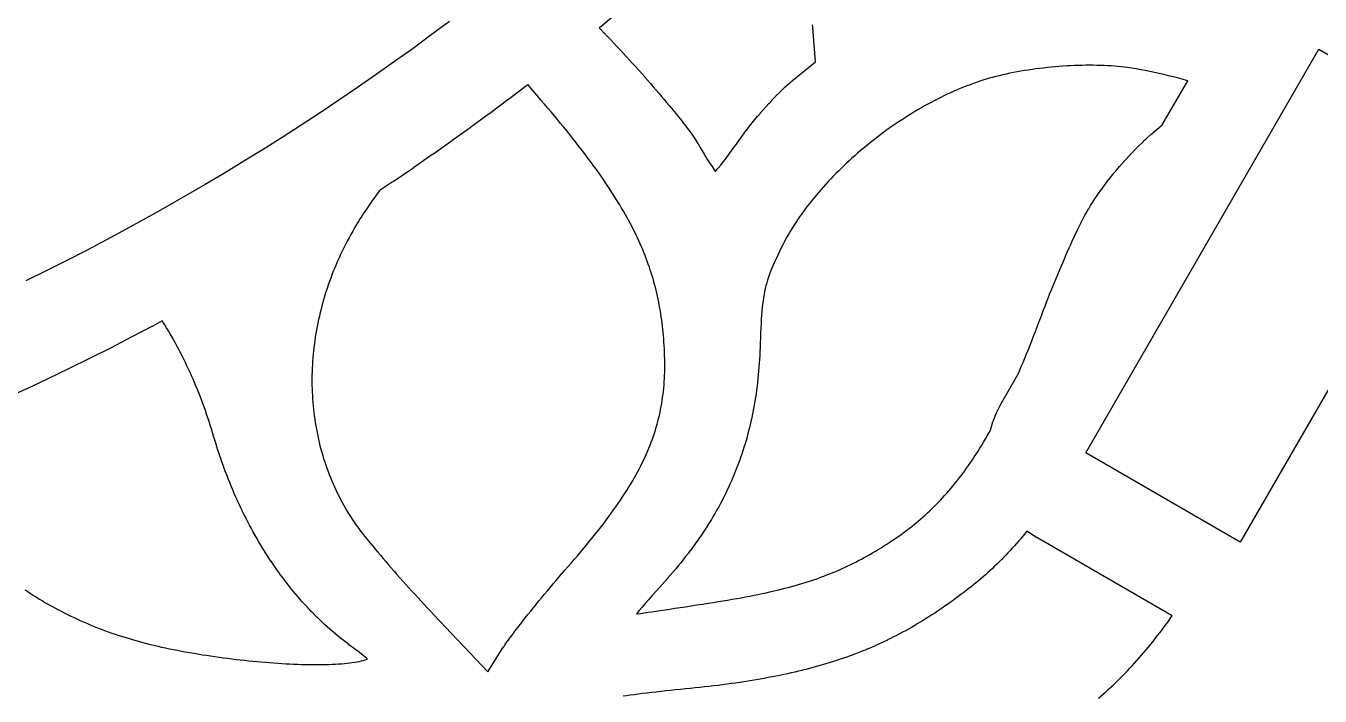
# Model space of a CAD drawing. Header units: millimetres. Extents: x 10 to 410, y 18 to 283.
# Drawn here: x 321.73 to 344.2, y 173.34 to 184.99 of the extents above; entities that cross this region are included whole.
import ezdxf

# ---------------------------------------------------------------- set-up
doc = ezdxf.new("R2010")
doc.units = ezdxf.units.MM
doc.layers.add('CUT', color=1, linetype='Continuous')

msp = doc.modelspace()

# ---------------------------------------------------------------- linework, layer by layer
at = {"layer": 'CUT'}
for points in [[(332.0125, 185.221), (331.7106, 184.9698), (331.7098, 184.9692), (331.699, 184.9604), (331.6857, 184.9495), (331.7111, 184.9231), (331.7112, 184.923), (331.767, 184.8648), (331.7672, 184.8646), (331.823, 184.8061), (331.8232, 184.8059), (331.8789, 184.7471), (331.8791, 184.7469), (331.9347, 184.6879), (331.9349, 184.6876), (331.9903, 184.6284), (331.9906, 184.6282), (332.0457, 184.5689), (332.0458, 184.5687), (332.1007, 184.5093), (332.1009, 184.5091), (332.1554, 184.4498), (332.1557, 184.4495), (332.2098, 184.3902), (332.2099, 184.39), (332.2636, 184.3309), (332.2638, 184.3308), (332.317, 184.272), (332.3172, 184.2717), (332.3698, 184.2131), (332.37, 184.2129), (332.4219, 184.1547), (332.4221, 184.1545), (332.4734, 184.0967), (332.4736, 184.0964), (332.5242, 184.039), (332.5245, 184.0388), (332.5742, 183.982), (332.5743, 183.9818), (332.6233, 183.9256), (332.6235, 183.9253), (332.6715, 183.8698), (332.6717, 183.8696), (332.7188, 183.8148), (332.7191, 183.8145), (332.7652, 183.7605), (332.7654, 183.7603), (332.8104, 183.7072), (332.8106, 183.7069), (332.8545, 183.6548), (332.8548, 183.6544), (332.8975, 183.6032), (332.8978, 183.6029), (332.9393, 183.5527), (332.9395, 183.5524), (332.9797, 183.5034), (332.98, 183.5031), (333.0189, 183.4553), (333.0192, 183.4549), (333.0566, 183.4084), (333.0569, 183.408), (333.093, 183.3627), (333.0934, 183.3622), (333.1279, 183.3183), (333.1282, 183.3179), (333.1612, 183.2755), (333.1616, 183.275), (333.193, 183.2341), (333.1935, 183.2335), (333.2232, 183.1942), (333.2238, 183.1934), (333.2517, 183.1557), (333.2521, 183.1552), (333.2783, 183.1193), (333.279, 183.1183), (333.3034, 183.084), (333.304, 183.0832), (333.3265, 183.0509), (333.3274, 183.0495), (333.3479, 183.019), (333.3486, 183.0179), (333.3672, 182.9894), (333.3684, 182.9876), (333.3849, 182.9611), (333.3861, 182.959), (333.4005, 182.9346), (333.4009, 182.9339), (333.4535, 182.8432), (333.5047, 182.7574), (333.5539, 182.6774), (333.6001, 182.6046), (333.6428, 182.54), (333.6805, 182.4852), (333.7018, 182.4565), (333.713, 182.4691), (333.7504, 182.5135), (333.7934, 182.5664), (333.841, 182.627), (333.8927, 182.6945), (333.9477, 182.7679), (334.0055, 182.8463), (334.0652, 182.9291), (334.1266, 183.0157), (334.1268, 183.016), (334.1652, 183.0698), (334.1661, 183.071), (334.2065, 183.1259), (334.2073, 183.127), (334.2497, 183.1829), (334.2504, 183.1839), (334.2943, 183.2404), (334.295, 183.2412), (334.3402, 183.2981), (334.341, 183.2991), (334.3875, 183.3561), (334.3881, 183.3568), (334.4354, 183.4137), (334.4361, 183.4146), (334.4841, 183.471), (334.4847, 183.4717), (334.5331, 183.5276), (334.5338, 183.5284), (334.5824, 183.5833), (334.5831, 183.584), (334.6316, 183.6377), (334.6324, 183.6386), (334.6807, 183.6908), (334.6814, 183.6916), (334.7292, 183.7422), (334.73, 183.743), (334.777, 183.7916), (334.778, 183.7927), (334.8241, 183.839), (334.825, 183.8398), (334.8698, 183.8837), (334.871, 183.8849), (334.9144, 183.926), (334.9158, 183.9273), (334.9575, 183.9653), (334.9591, 183.9667), (334.9989, 184.0015), (335.0008, 184.0031), (335.0385, 184.0344), (335.0397, 184.0354), (335.4408, 184.3583), (335.3935, 184.9549), (335.3891, 185.0052)], [(329.0817, 185.0614), (328.767, 184.8264), (328.4503, 184.5942), (328.1316, 184.3648), (327.8109, 184.1382), (327.4883, 183.9143), (327.1637, 183.6933), (326.8372, 183.4751), (326.5088, 183.2598), (326.1785, 183.0474), (325.8464, 182.8378), (325.5124, 182.6312), (325.1767, 182.4275), (324.8392, 182.2267), (324.5, 182.0289), (324.1591, 181.834), (323.8164, 181.6421), (323.4721, 181.4532), (323.1262, 181.2674), (322.7787, 181.0845), (322.4296, 180.9047), (322.0789, 180.728), (321.7267, 180.5543)], [(321.7087, 175.1881), (321.759, 175.1543), (321.8096, 175.1209), (321.8606, 175.0881), (321.9122, 175.0556), (321.9641, 175.0235), (322.0165, 174.992), (322.0693, 174.9609), (322.1225, 174.9304), (322.1762, 174.9002), (322.2304, 174.8705), (322.2849, 174.8413), (322.3398, 174.8125), (322.3952, 174.7843), (322.4512, 174.7564), (322.5075, 174.729), (322.5643, 174.702), (322.6215, 174.6755), (322.6791, 174.6495), (322.7373, 174.6239), (322.7958, 174.5988), (322.8548, 174.5742), (322.9144, 174.5499), (322.9743, 174.5261), (323.0347, 174.5027), (323.0956, 174.4799), (323.1568, 174.4575), (323.2187, 174.4354), (323.281, 174.4138), (323.3436, 174.3927), (323.4068, 174.3721), (323.4625, 174.3544), (323.5194, 174.337), (323.5776, 174.3199), (323.6371, 174.303), (323.6979, 174.2864), (323.7598, 174.27), (323.8229, 174.2538), (323.8868, 174.238), (323.9518, 174.2223), (324.0176, 174.2071), (324.0845, 174.192), (324.1521, 174.1773), (324.2205, 174.1629), (324.2896, 174.1487), (324.3594, 174.135), (324.4299, 174.1215), (324.5008, 174.1083), (324.5723, 174.0955), (324.6442, 174.083), (324.7165, 174.0708), (324.7893, 174.0589), (324.8623, 174.0474), (324.9355, 174.0363), (325.009, 174.0256), (325.0827, 174.0151), (325.1564, 174.0051), (325.2301, 173.9954), (325.3039, 173.9861), (325.3777, 173.9772), (325.4512, 173.9687), (325.5247, 173.9606), (325.598, 173.9529), (325.671, 173.9455), (325.7436, 173.9386), (325.8159, 173.9321), (325.8878, 173.926), (325.9592, 173.9203), (326.0302, 173.915), (326.1005, 173.9103), (326.1702, 173.9058), (326.2392, 173.902), (326.3076, 173.8984), (326.3751, 173.8954), (326.4418, 173.8927), (326.5076, 173.8907), (326.5725, 173.889), (326.6364, 173.8878), (326.6992, 173.8871), (326.7611, 173.8868), (326.8217, 173.887), (326.8809, 173.8877), (326.939, 173.889), (326.996, 173.8906), (327.0514, 173.8928), (327.1054, 173.8954), (327.1578, 173.8987), (327.2089, 173.9024), (327.2582, 173.9065), (327.3059, 173.9112), (327.352, 173.9164), (327.396, 173.9221), (327.4383, 173.9283), (327.4787, 173.9349), (327.517, 173.9421), (327.5533, 173.9497), (327.5874, 173.9578), (327.6195, 173.9663), (327.6609, 173.9785), (327.6405, 173.9976), (327.5875, 174.0422), (327.5183, 174.0969), (327.4329, 174.162), (327.3309, 174.2385), (327.3307, 174.2387), (327.2842, 174.2738), (327.2832, 174.2745), (327.2369, 174.3103), (327.2359, 174.3111), (327.19, 174.3476), (327.1892, 174.3482), (327.1436, 174.3852), (327.1426, 174.386), (327.0973, 174.4237), (327.0965, 174.4244), (327.0515, 174.4627), (327.0505, 174.4636), (327.0059, 174.5026), (327.0052, 174.5032), (326.9608, 174.5427), (326.9598, 174.5436), (326.9158, 174.5838), (326.9151, 174.5845), (326.8715, 174.6252), (326.8707, 174.6259), (326.8273, 174.6673), (326.8265, 174.6681), (326.7835, 174.71), (326.7827, 174.7108), (326.74, 174.7534), (326.7392, 174.7542), (326.6969, 174.7973), (326.6961, 174.7981), (326.6541, 174.8419), (326.6534, 174.8426), (326.6118, 174.8869), (326.6111, 174.8877), (326.5698, 174.9326), (326.5692, 174.9333), (326.5282, 174.9787), (326.5274, 174.9795), (326.4868, 175.0255), (326.4861, 175.0264), (326.4459, 175.073), (326.4453, 175.0737), (326.4054, 175.1208), (326.4047, 175.1216), (326.3652, 175.1693), (326.3645, 175.1702), (326.3254, 175.2185), (326.3248, 175.2192), (326.286, 175.268), (326.2854, 175.2688), (326.247, 175.3181), (326.2464, 175.3188), (326.2083, 175.3687), (326.2076, 175.3696), (326.17, 175.42), (326.1695, 175.4207), (326.1322, 175.4716), (326.1316, 175.4725), (326.0947, 175.524), (326.0942, 175.5247), (326.0577, 175.5767), (326.0572, 175.5774), (326.021, 175.6298), (326.0204, 175.6307), (325.9847, 175.6837), (325.9841, 175.6846), (325.9488, 175.7382), (325.9484, 175.7388), (325.9134, 175.7928), (325.9128, 175.7937), (325.8783, 175.8482), (325.8779, 175.8489), (325.8437, 175.9039), (325.8431, 175.9048), (325.8094, 175.9603), (325.809, 175.961), (325.7756, 176.017), (325.7751, 176.0178), (325.7422, 176.0742), (325.7417, 176.0751), (325.7092, 176.1321), (325.7088, 176.1328), (325.6767, 176.1902), (325.6763, 176.191), (325.6446, 176.2489), (325.6442, 176.2496), (325.6129, 176.3079), (325.6124, 176.3088), (325.5816, 176.3676), (325.5813, 176.3683), (325.5508, 176.4276), (325.5503, 176.4285), (325.5204, 176.4882), (325.5201, 176.4889), (325.4905, 176.5491), (325.4901, 176.5499), (325.461, 176.6105), (325.4606, 176.6113), (325.4319, 176.6724), (325.4316, 176.673), (325.4033, 176.7344), (325.4029, 176.7354), (325.3751, 176.7974), (325.3747, 176.7982), (325.3474, 176.8605), (325.3471, 176.8612), (325.3202, 176.924), (325.3199, 176.9247), (325.2934, 176.9878), (325.293, 176.9887), (325.267, 177.0523), (325.2668, 177.053), (325.2412, 177.117), (325.2408, 177.1178), (325.2157, 177.1822), (325.2154, 177.183), (325.1908, 177.2478), (325.1905, 177.2485), (325.1663, 177.3137), (325.166, 177.3145), (325.1423, 177.3801), (325.1421, 177.3809), (325.1189, 177.4469), (325.1186, 177.4476), (325.0958, 177.514), (325.0955, 177.5149), (325.0733, 177.5816), (325.0731, 177.5823), (325.0513, 177.6495), (325.0511, 177.6501), (325.0297, 177.7175), (325.0294, 177.7185), (325.0086, 177.7864), (325.0084, 177.787), (324.988, 177.8552), (324.9879, 177.8554), (324.9686, 177.9206), (324.9488, 177.9851), (324.9287, 178.0493), (324.9081, 178.1129), (324.8872, 178.1763), (324.8658, 178.2393), (324.8441, 178.3018), (324.8218, 178.364), (324.7993, 178.4259), (324.7764, 178.4872), (324.753, 178.5483), (324.7292, 178.6089), (324.7051, 178.6691), (324.6805, 178.729), (324.6557, 178.7883), (324.6303, 178.8474), (324.6046, 178.9061), (324.5784, 178.9643), (324.552, 179.0222), (324.525, 179.0796), (324.4978, 179.1367), (324.47, 179.1933), (324.442, 179.2496), (324.4136, 179.3055), (324.3848, 179.3609), (324.3556, 179.416), (324.326, 179.4706), (324.296, 179.5248), (324.2656, 179.5786), (324.2349, 179.6321), (324.2038, 179.6851), (324.1723, 179.7377), (324.1405, 179.7899), (324.1082, 179.8417), (324.0971, 179.8592), (323.9308, 179.7698), (323.9302, 179.7695), (323.9179, 179.763), (323.9178, 179.7629), (323.5703, 179.58), (323.5696, 179.5796), (323.5571, 179.5732), (323.208, 179.3934), (323.2078, 179.3933), (323.1953, 179.3869), (323.1947, 179.3866), (322.8441, 179.2099), (322.8435, 179.2096), (322.831, 179.2034), (322.8308, 179.2033), (322.4786, 179.0296), (322.478, 179.0293), (322.4654, 179.0232), (322.4653, 179.0231), (322.1116, 178.8524), (322.1111, 178.8522), (322.0985, 178.8462), (322.0982, 178.8461), (321.743, 178.6786), (321.7427, 178.6784), (321.7301, 178.6725), (321.7296, 178.6723), (321.373, 178.5079)], [(340.353, 173.3025), (340.396, 173.3393), (340.4388, 173.3768), (340.4816, 173.4147), (340.5241, 173.4531), (340.5664, 173.492), (340.6086, 173.5316), (340.6507, 173.5718), (340.6925, 173.6123), (340.7341, 173.6536), (340.7757, 173.6954), (340.817, 173.7376), (340.8582, 173.7805), (340.8992, 173.8239), (340.94, 173.8678), (340.9808, 173.9125), (341.0213, 173.9575), (341.0617, 174.0032), (341.102, 174.0495), (341.1421, 174.0964), (341.1821, 174.1438), (341.2219, 174.1918), (341.2617, 174.2403), (341.3011, 174.2894), (341.3405, 174.3391), (341.3797, 174.3894), (341.4189, 174.4404), (341.4579, 174.4918), (341.4968, 174.5438), (341.5354, 174.5965), (341.574, 174.6497), (341.6124, 174.7035), (341.6342, 174.7345), (339.2827, 176.0922), (339.2786, 176.0947), (339.1466, 176.1797), (339.1385, 176.1855), (339.1123, 176.2063), (339.1121, 176.206), (339.1115, 176.2054), (339.0761, 176.1618), (339.0756, 176.1611), (339.04, 176.118), (339.0395, 176.1174), (339.0038, 176.0749), (339.0031, 176.0741), (338.9671, 176.0321), (338.9666, 176.0315), (338.9305, 175.9901), (338.93, 175.9895), (338.8937, 175.9485), (338.893, 175.9478), (338.8565, 175.9074), (338.8559, 175.9067), (338.8191, 175.8667), (338.8186, 175.8661), (338.7817, 175.8266), (338.781, 175.8259), (338.7438, 175.7869), (338.7432, 175.7863), (338.7058, 175.7477), (338.7051, 175.747), (338.6674, 175.7089), (338.6668, 175.7083), (338.6289, 175.6706), (338.6283, 175.67), (338.5901, 175.6327), (338.5894, 175.632), (338.5509, 175.5951), (338.5503, 175.5946), (338.5116, 175.5581), (338.5109, 175.5574), (338.4719, 175.5213), (338.4712, 175.5207), (338.4319, 175.485), (338.4313, 175.4844), (338.3917, 175.449), (338.391, 175.4484), (338.3511, 175.4134), (338.3505, 175.4129), (338.3103, 175.3782), (338.3096, 175.3776), (338.2691, 175.3433), (338.2684, 175.3427), (338.2275, 175.3087), (338.227, 175.3083), (338.1858, 175.2745), (338.1851, 175.2739), (338.1436, 175.2405), (338.143, 175.24), (338.1011, 175.2068), (338.1003, 175.2062), (338.058, 175.1734), (338.0576, 175.1731), (338.015, 175.1404), (338.0143, 175.1399), (337.9642, 175.1021), (337.9637, 175.1017), (337.9137, 175.0645), (337.9132, 175.0641), (337.8632, 175.0274), (337.8628, 175.0271), (337.813, 174.9909), (337.8124, 174.9904), (337.7626, 174.9548), (337.762, 174.9545), (337.7122, 174.9194), (337.7116, 174.919), (337.6619, 174.8845), (337.6614, 174.8841), (337.6116, 174.85), (337.611, 174.8496), (337.5613, 174.8161), (337.5607, 174.8157), (337.511, 174.7827), (337.5104, 174.7823), (337.4606, 174.7498), (337.46, 174.7494), (337.4102, 174.7174), (337.4096, 174.717), (337.3598, 174.6855), (337.3591, 174.6851), (337.3092, 174.6541), (337.3085, 174.6536), (337.2585, 174.6231), (337.2578, 174.6228), (337.2078, 174.5928), (337.2072, 174.5924), (337.157, 174.5628), (337.1561, 174.5623), (337.1058, 174.5333), (337.1053, 174.5329), (337.0549, 174.5043), (337.0541, 174.5039), (337.0036, 174.4758), (337.0029, 174.4754), (336.9522, 174.4477), (336.9514, 174.4473), (336.9005, 174.4201), (336.8997, 174.4197), (336.8486, 174.393), (336.848, 174.3926), (336.7968, 174.3663), (336.7961, 174.366), (336.7447, 174.3401), (336.7438, 174.3396), (336.6921, 174.3142), (336.6913, 174.3138), (336.6394, 174.2889), (336.6388, 174.2887), (336.5867, 174.2641), (336.5858, 174.2636), (336.5334, 174.2395), (336.5326, 174.2392), (336.4799, 174.2155), (336.479, 174.2151), (336.426, 174.1919), (336.4254, 174.1916), (336.3722, 174.1687), (336.3713, 174.1683), (336.3177, 174.1459), (336.3169, 174.1456), (336.2631, 174.1236), (336.2625, 174.1234), (336.2083, 174.1017), (336.2073, 174.1013), (336.1527, 174.0801), (336.1519, 174.0798), (336.097, 174.059), (336.0964, 174.0587), (336.0411, 174.0382), (336.0402, 174.0379), (335.9845, 174.0178), (335.9837, 174.0175), (335.9276, 173.9978), (335.9268, 173.9976), (335.8703, 173.9783), (335.8695, 173.978), (335.8126, 173.9591), (335.8119, 173.9589), (335.7545, 173.9403), (335.7539, 173.9401), (335.6961, 173.9218), (335.6951, 173.9215), (335.6368, 173.9037), (335.6362, 173.9035), (335.5775, 173.886), (335.5768, 173.8858), (335.5175, 173.8686), (335.5167, 173.8683), (335.457, 173.8515), (335.4563, 173.8513), (335.396, 173.8348), (335.3953, 173.8347), (335.3345, 173.8185), (335.3338, 173.8183), (335.2725, 173.8025), (335.2718, 173.8023), (335.2099, 173.7868), (335.2092, 173.7866), (335.1467, 173.7714), (335.1461, 173.7713), (335.0831, 173.7564), (335.0823, 173.7562), (335.0186, 173.7417), (335.0181, 173.7416), (334.9539, 173.7273), (334.9531, 173.7271), (334.8882, 173.7132), (334.8878, 173.7131), (334.8223, 173.6994), (334.8215, 173.6993), (334.7553, 173.686), (334.7548, 173.6859), (334.688, 173.6728), (334.6874, 173.6727), (334.6199, 173.6599), (334.6194, 173.6597), (334.5513, 173.6472), (334.5506, 173.6471), (334.4817, 173.6349), (334.4813, 173.6349), (334.4117, 173.6229), (334.4111, 173.6228), (334.3408, 173.6111), (334.3402, 173.611), (334.2691, 173.5996), (334.2687, 173.5995), (334.1969, 173.5883), (334.1964, 173.5882), (334.1239, 173.5773), (334.1234, 173.5772), (334.05, 173.5665), (334.0495, 173.5665), (333.9754, 173.5561), (333.975, 173.556), (333.9001, 173.5458), (333.8997, 173.5458), (333.8239, 173.5358), (333.8234, 173.5357), (333.7469, 173.526), (333.7465, 173.5259), (333.669, 173.5164), (333.6686, 173.5164), (333.5904, 173.5071), (333.5899, 173.507), (333.5107, 173.498), (333.5105, 173.498), (333.4305, 173.4891), (333.43, 173.4891), (333.3491, 173.4805), (333.3488, 173.4804), (333.267, 173.4719), (333.2666, 173.4719), (333.1838, 173.4637), (333.0968, 173.455), (333.0102, 173.4462), (332.9241, 173.4372), (332.8387, 173.428), (332.7546, 173.4187), (332.6719, 173.4094), (332.591, 173.4001), (332.5122, 173.3908), (332.4358, 173.3815), (332.3621, 173.3724), (332.2914, 173.3634), (332.2241, 173.3546), (332.1605, 173.346), (332.1009, 173.3377)]]:
    msp.add_lwpolyline(points, dxfattribs=at)
for points in [[(342.8173, 176.0144), (340.1327, 177.5644), (344.1827, 184.5792), (346.8673, 183.0292)], [(332.3326, 174.7673), (332.3467, 174.7692), (332.4012, 174.7769), (332.461, 174.7854), (332.5255, 174.7947), (332.5946, 174.8047), (332.6683, 174.8155), (332.7458, 174.8269), (332.827, 174.839), (332.9118, 174.8517), (332.9997, 174.8649), (333.0905, 174.8786), (333.184, 174.8928), (333.2796, 174.9074), (333.3773, 174.9223), (333.4769, 174.9376), (333.5776, 174.9532), (333.6645, 174.9669), (333.7495, 174.9804), (333.8327, 174.9941), (333.9145, 175.0078), (333.9945, 175.0215), (334.0729, 175.0353), (334.1499, 175.0493), (334.2252, 175.0633), (334.2992, 175.0775), (334.3718, 175.0917), (334.443, 175.1061), (334.5128, 175.1206), (334.5813, 175.1353), (334.6485, 175.1503), (334.7147, 175.1653), (334.7795, 175.1806), (334.8433, 175.1961), (334.9059, 175.2118), (334.9674, 175.2278), (335.028, 175.2441), (335.0876, 175.2606), (335.1463, 175.2773), (335.204, 175.2944), (335.2609, 175.3118), (335.3171, 175.3295), (335.3724, 175.3475), (335.427, 175.3659), (335.4808, 175.3847), (335.5341, 175.4038), (335.5868, 175.4234), (335.6389, 175.4433), (335.6906, 175.4637), (335.7416, 175.4843), (335.7922, 175.5056), (335.8427, 175.5274), (335.8926, 175.5494), (335.9422, 175.5721), (335.9916, 175.5952), (336.0407, 175.6189), (336.0897, 175.6431), (336.1386, 175.6679), (336.1874, 175.6932), (336.2362, 175.7191), (336.2848, 175.7455), (336.3335, 175.7726), (336.3823, 175.8004), (336.4313, 175.8288), (336.4804, 175.8578), (336.5297, 175.8875), (336.5792, 175.9178), (336.629, 175.9489), (336.679, 175.9807), (336.7294, 176.0131), (336.7735, 176.0421), (336.817, 176.0712), (336.86, 176.1007), (336.9026, 176.1307), (336.945, 176.1611), (336.9869, 176.1917), (337.0283, 176.2228), (337.0695, 176.2544), (337.1104, 176.2865), (337.1508, 176.3189), (337.1909, 176.3518), (337.2306, 176.3851), (337.27, 176.4188), (337.309, 176.4531), (337.3477, 176.4878), (337.3862, 176.5232), (337.4242, 176.5589), (337.4621, 176.5953), (337.4996, 176.632), (337.5367, 176.6694), (337.5737, 176.7073), (337.6103, 176.7457), (337.6467, 176.7847), (337.6828, 176.8243), (337.7186, 176.8645), (337.7543, 176.9053), (337.7896, 176.9466), (337.8248, 176.9887), (337.8597, 177.0313), (337.8943, 177.0745), (337.9288, 177.1185), (337.9631, 177.163), (337.9971, 177.2082), (338.0309, 177.2541), (338.0646, 177.3008), (338.0981, 177.348), (338.1313, 177.396), (338.1644, 177.4447), (338.1973, 177.4942), (338.2302, 177.5444), (338.2628, 177.5952), (338.2952, 177.6468), (338.3276, 177.6993), (338.3597, 177.7525), (338.3918, 177.8065), (338.4237, 177.8612), (338.4555, 177.9168), (338.4797, 177.9599), (338.5214, 178.1061), (338.5246, 178.1155), (338.5823, 178.2615), (338.5863, 178.2704), (338.658, 178.4101), (338.6604, 178.4144), (338.949, 178.9143), (338.9526, 178.9224), (338.9831, 178.9928), (339.0138, 179.0644), (339.0444, 179.137), (339.075, 179.2104), (339.1055, 179.2849), (339.1362, 179.3605), (339.1668, 179.437), (339.1974, 179.5144), (339.2281, 179.593), (339.2587, 179.6727), (339.2895, 179.7534), (339.3202, 179.835), (339.3511, 179.9179), (339.3751, 179.9823), (339.3752, 179.9827), (339.3999, 180.0481), (339.4001, 180.0486), (339.4256, 180.1152), (339.4257, 180.1154), (339.4517, 180.1827), (339.4519, 180.1832), (339.4786, 180.2512), (339.4787, 180.2514), (339.5058, 180.32), (339.5059, 180.3204), (339.5334, 180.3893), (339.5336, 180.3896), (339.5615, 180.4587), (339.5616, 180.459), (339.5897, 180.5281), (339.5898, 180.5285), (339.6182, 180.5975), (339.6183, 180.5976), (339.6467, 180.6663), (339.6469, 180.6667), (339.6755, 180.735), (339.6756, 180.7352), (339.7041, 180.8028), (339.7042, 180.8032), (339.7327, 180.87), (339.7328, 180.8703), (339.7611, 180.9362), (339.7613, 180.9367), (339.7895, 181.0014), (339.7896, 181.0015), (339.8174, 181.065), (339.8176, 181.0654), (339.8451, 181.1275), (339.8452, 181.1278), (339.8722, 181.1882), (339.8724, 181.1887), (339.899, 181.2474), (339.8992, 181.2478), (339.9252, 181.3045), (339.9254, 181.3048), (339.9507, 181.3594), (339.9509, 181.36), (339.9756, 181.4124), (339.9759, 181.4129), (339.9998, 181.4629), (340.0001, 181.4635), (340.0231, 181.5108), (340.0234, 181.5115), (340.0455, 181.5561), (340.046, 181.557), (340.0672, 181.5987), (340.0676, 181.5995), (340.0877, 181.6382), (340.0884, 181.6396), (340.1178, 181.6941), (340.1187, 181.6957), (340.1496, 181.7505), (340.1505, 181.752), (340.1829, 181.8072), (340.1837, 181.8086), (340.2174, 181.864), (340.2182, 181.8653), (340.2532, 181.9209), (340.254, 181.9222), (340.2903, 181.9779), (340.2911, 181.9791), (340.3286, 182.0348), (340.3294, 182.036), (340.3681, 182.0918), (340.3689, 182.0929), (340.4087, 182.1486), (340.4095, 182.1497), (340.4503, 182.2053), (340.451, 182.2063), (340.4928, 182.2618), (340.4935, 182.2627), (340.5362, 182.318), (340.537, 182.319), (340.5806, 182.374), (340.5814, 182.375), (340.6258, 182.4296), (340.6265, 182.4305), (340.6717, 182.4848), (340.6725, 182.4857), (340.7184, 182.5395), (340.7192, 182.5404), (340.7658, 182.5937), (340.7665, 182.5945), (340.8136, 182.6473), (340.8144, 182.6482), (340.8621, 182.7004), (340.8628, 182.7012), (340.9109, 182.7527), (340.9117, 182.7535), (340.9603, 182.8043), (340.9612, 182.8052), (341.0102, 182.8552), (341.011, 182.856), (341.0603, 182.9052), (341.0611, 182.906), (341.1106, 182.9542), (341.1114, 182.955), (341.1611, 183.0024), (341.1621, 183.0033), (341.212, 183.0496), (341.2129, 183.0504), (341.2629, 183.0957), (341.2639, 183.0966), (341.3139, 183.1407), (341.3148, 183.1415), (341.3648, 183.1845), (341.366, 183.1855), (341.416, 183.2272), (341.4169, 183.228), (341.4596, 183.2627), (341.903, 184.0307), (341.8798, 184.0374), (341.8045, 184.0585), (341.7273, 184.0792), (341.6487, 184.0995), (341.569, 184.1194), (341.4887, 184.1386), (341.4079, 184.1571), (341.327, 184.1749), (341.2465, 184.1918), (341.1665, 184.2076), (341.0876, 184.2224), (341.01, 184.236), (340.9341, 184.2483), (340.8602, 184.259), (340.8053, 184.2663), (340.7492, 184.2728), (340.692, 184.2785), (340.6336, 184.2836), (340.574, 184.288), (340.5136, 184.2918), (340.4522, 184.2948), (340.3899, 184.297), (340.3268, 184.2987), (340.263, 184.2997), (340.1986, 184.3), (340.1336, 184.2996), (340.0681, 184.2986), (340.0021, 184.2968), (339.9357, 184.2946), (339.8691, 184.2915), (339.8021, 184.2879), (339.735, 184.2836), (339.6677, 184.2787), (339.6004, 184.2732), (339.5333, 184.2671), (339.4661, 184.2602), (339.3991, 184.2529), (339.3323, 184.245), (339.2658, 184.2364), (339.1996, 184.2272), (339.1339, 184.2174), (339.0686, 184.2072), (339.004, 184.1963), (338.9399, 184.1848), (338.8766, 184.1729), (338.814, 184.1603), (338.7521, 184.1471), (338.6912, 184.1335), (338.6313, 184.1193), (338.5723, 184.1046), (338.5145, 184.0894), (338.4578, 184.0738), (338.4024, 184.0576), (338.3484, 184.041), (338.2923, 184.0228), (338.236, 184.0038), (338.1797, 183.9839), (338.1233, 183.9633), (338.0669, 183.9418), (338.0104, 183.9196), (337.9539, 183.8965), (337.8974, 183.8727), (337.8408, 183.848), (337.7842, 183.8227), (337.7278, 183.7966), (337.6713, 183.7698), (337.6149, 183.7423), (337.5586, 183.714), (337.5024, 183.6851), (337.4464, 183.6555), (337.3903, 183.6252), (337.3344, 183.5942), (337.2786, 183.5627), (337.2231, 183.5305), (337.1677, 183.4975), (337.1125, 183.4641), (337.0576, 183.4301), (337.0029, 183.3954), (336.9484, 183.3602), (336.8942, 183.3243), (336.8401, 183.288), (336.7864, 183.251), (336.733, 183.2137), (336.68, 183.1757), (336.6272, 183.1372), (336.5747, 183.0983), (336.5226, 183.0588), (336.4709, 183.019), (336.4196, 182.9787), (336.3687, 182.9379), (336.3182, 182.8966), (336.2681, 182.855), (336.2184, 182.8129), (336.1692, 182.7704), (336.1205, 182.7276), (336.0723, 182.6843), (336.0244, 182.6407), (335.9773, 182.5969), (335.9307, 182.5527), (335.8844, 182.508), (335.8388, 182.4631), (335.7938, 182.418), (335.7494, 182.3725), (335.7056, 182.3267), (335.6623, 182.2807), (335.6197, 182.2344), (335.5778, 182.1879), (335.5365, 182.1412), (335.4959, 182.0942), (335.456, 182.0471), (335.4167, 181.9997), (335.3782, 181.9522), (335.3404, 181.9045), (335.3033, 181.8567), (335.2671, 181.8088), (335.2315, 181.7606), (335.1968, 181.7125), (335.1629, 181.6642), (335.1297, 181.6158), (335.0974, 181.5674), (335.066, 181.5189), (335.0354, 181.4704), (335.0056, 181.4218), (334.9767, 181.3731), (334.9489, 181.3246), (334.9218, 181.276), (334.8956, 181.2274), (334.8705, 181.1788), (334.846, 181.1301), (334.8138, 181.0638), (334.7835, 181.0003), (334.7553, 180.9397), (334.7289, 180.8816), (334.7045, 180.8259), (334.682, 180.7721), (334.6612, 180.7198), (334.642, 180.6688), (334.6243, 180.6186), (334.6081, 180.5691), (334.5932, 180.5199), (334.5798, 180.4704), (334.5674, 180.4205), (334.5562, 180.3696), (334.546, 180.3175), (334.5367, 180.2638), (334.5284, 180.2081), (334.5209, 180.15), (334.5142, 180.0893), (334.5082, 180.0256), (334.5028, 179.9585), (334.498, 179.8879), (334.4938, 179.8133), (334.4899, 179.7344), (334.4865, 179.651), (334.4834, 179.5627), (334.4806, 179.469), (334.4805, 179.4688), (334.4782, 179.3995), (334.4782, 179.3987), (334.4754, 179.33), (334.4754, 179.3291), (334.472, 179.2608), (334.4719, 179.2601), (334.468, 179.1923), (334.468, 179.1915), (334.4636, 179.1241), (334.4635, 179.1231), (334.4585, 179.0562), (334.4584, 179.0553), (334.4528, 178.9888), (334.4528, 178.988), (334.4467, 178.922), (334.4466, 178.921), (334.4399, 178.8554), (334.4398, 178.8545), (334.4325, 178.7893), (334.4324, 178.7884), (334.4246, 178.7236), (334.4245, 178.7227), (334.4161, 178.6583), (334.4159, 178.6573), (334.4069, 178.5934), (334.4068, 178.5925), (334.3973, 178.5289), (334.3971, 178.5278), (334.3869, 178.4646), (334.3868, 178.4637), (334.3761, 178.401), (334.3759, 178.4), (334.3646, 178.3375), (334.3644, 178.3365), (334.3525, 178.2745), (334.3523, 178.2736), (334.3399, 178.2119), (334.3397, 178.2107), (334.3266, 178.1494), (334.3264, 178.1484), (334.3127, 178.0874), (334.3125, 178.0865), (334.2983, 178.0258), (334.298, 178.0246), (334.2831, 177.9643), (334.2828, 177.9633), (334.2673, 177.9033), (334.267, 177.9022), (334.2509, 177.8426), (334.2507, 177.8416), (334.234, 177.7822), (334.2337, 177.7812), (334.2164, 177.7222), (334.2161, 177.7212), (334.1982, 177.6624), (334.1978, 177.6612), (334.1792, 177.6028), (334.1789, 177.6019), (334.1598, 177.5437), (334.1594, 177.5425), (334.1396, 177.4846), (334.1392, 177.4835), (334.1187, 177.4259), (334.1184, 177.425), (334.0974, 177.3677), (334.097, 177.3666), (334.0753, 177.3095), (334.0749, 177.3085), (334.0526, 177.2517), (334.0521, 177.2506), (334.0291, 177.194), (334.0287, 177.193), (334.0051, 177.1366), (334.0047, 177.1356), (333.9805, 177.0795), (333.98, 177.0784), (333.9551, 177.0225), (333.9547, 177.0214), (333.9291, 176.9657), (333.9286, 176.9647), (333.9024, 176.9093), (333.902, 176.9085), (333.8752, 176.8532), (333.8746, 176.8521), (333.8471, 176.7971), (333.8467, 176.7961), (333.8185, 176.7412), (333.818, 176.7403), (333.7892, 176.6856), (333.7886, 176.6845), (333.759, 176.63), (333.7586, 176.6292), (333.7285, 176.5749), (333.7279, 176.5739), (333.697, 176.5197), (333.6965, 176.5188), (333.665, 176.4648), (333.6644, 176.4639), (333.6322, 176.41), (333.6317, 176.4091), (333.5988, 176.3554), (333.5982, 176.3545), (333.5646, 176.3009), (333.5642, 176.3001), (333.53, 176.2466), (333.5293, 176.2456), (333.4943, 176.1923), (333.4938, 176.1916), (333.4582, 176.1384), (333.4577, 176.1376), (333.4214, 176.0845), (333.4207, 176.0836), (333.3836, 176.0306), (333.3832, 176.0299), (333.3455, 175.9769), (333.3449, 175.9761), (333.3065, 175.9233), (333.3058, 175.9224), (333.2666, 175.8697), (333.2662, 175.8691), (333.2264, 175.8164), (333.2258, 175.8156), (333.1852, 175.763), (333.1846, 175.7623), (333.1433, 175.7098), (333.1428, 175.7091), (333.1008, 175.6566), (333.1002, 175.6559), (333.0575, 175.6035), (333.057, 175.6029), (333.0136, 175.5505), (333.013, 175.5498), (332.9688, 175.4974), (332.9683, 175.4968), (332.9234, 175.4445), (332.9229, 175.4439), (332.8773, 175.3916), (332.8767, 175.3909), (332.8303, 175.3386), (332.8298, 175.3381), (332.7827, 175.2858), (332.7822, 175.2852), (332.7344, 175.2329), (332.6648, 175.1568), (332.599, 175.0835), (332.5373, 175.0134), (332.4798, 174.9468), (332.4271, 174.8844), (332.3796, 174.8267), (332.3379, 174.7742)], [(330.4465, 183.9638), (330.435, 183.9549), (330.4346, 183.9546), (330.4235, 183.9461), (330.4232, 183.9459), (330.1106, 183.7082), (330.1104, 183.7081), (330.0993, 183.6997), (330.0988, 183.6993), (329.7841, 183.4643), (329.7838, 183.4641), (329.7726, 183.4558), (329.7722, 183.4555), (329.4555, 183.2233), (329.4551, 183.223), (329.4438, 183.2148), (329.4435, 183.2145), (329.1248, 182.9851), (329.1247, 182.985), (329.1134, 182.9769), (329.1128, 182.9765), (328.7921, 182.7498), (328.7915, 182.7494), (328.78, 182.7414), (328.7799, 182.7413), (328.4573, 182.5175), (328.4569, 182.5173), (328.4454, 182.5094), (328.4451, 182.5091), (328.1205, 182.2881), (328.12, 182.2878), (328.1084, 182.28), (328.1082, 182.2799), (327.8628, 182.1159), (327.8619, 182.1146), (327.8231, 182.06), (327.7853, 182.0064), (327.7487, 181.9543), (327.7134, 181.9036), (327.6795, 181.8544), (327.6471, 181.807), (327.6163, 181.7614), (327.5871, 181.7176), (327.5597, 181.676), (327.5341, 181.6364), (327.5104, 181.5992), (327.4887, 181.5645), (327.469, 181.5322), (327.4356, 181.4756), (327.4027, 181.4186), (327.3706, 181.3614), (327.3392, 181.304), (327.3086, 181.2464), (327.2787, 181.1887), (327.2496, 181.1307), (327.2212, 181.0726), (327.1937, 181.0143), (327.1668, 180.9557), (327.1407, 180.897), (327.1152, 180.8382), (327.0906, 180.7793), (327.0667, 180.7202), (327.0435, 180.6609), (327.0212, 180.6016), (326.9995, 180.5421), (326.9786, 180.4826), (326.9584, 180.4229), (326.939, 180.363), (326.9203, 180.3033), (326.9024, 180.2433), (326.8852, 180.1832), (326.8687, 180.1231), (326.853, 180.0631), (326.8381, 180.0028), (326.8239, 179.9425), (326.8104, 179.8823), (326.7977, 179.8219), (326.7857, 179.7617), (326.7745, 179.7012), (326.764, 179.6408), (326.7542, 179.5805), (326.7453, 179.52), (326.737, 179.4597), (326.7295, 179.3994), (326.7227, 179.339), (326.7167, 179.2788), (326.7115, 179.2185), (326.7069, 179.1583), (326.7031, 179.0982), (326.7001, 179.038), (326.6977, 178.9779), (326.6962, 178.918), (326.6954, 178.8582), (326.6953, 178.7984), (326.696, 178.7388), (326.6975, 178.6791), (326.6996, 178.6196), (326.7025, 178.5603), (326.7062, 178.5011), (326.7105, 178.4419), (326.7157, 178.3831), (326.7215, 178.3242), (326.7282, 178.2656), (326.7355, 178.207), (326.7437, 178.1487), (326.7525, 178.0905), (326.7621, 178.0326), (326.7724, 177.9747), (326.7835, 177.9171), (326.7953, 177.8598), (326.8078, 177.8025), (326.8211, 177.7456), (326.8352, 177.6889), (326.85, 177.6323), (326.8655, 177.576), (326.8818, 177.52), (326.8987, 177.4642), (326.9165, 177.4087), (326.935, 177.3534), (326.9543, 177.2983), (326.9742, 177.2436), (326.9949, 177.1892), (327.0164, 177.1351), (327.0386, 177.0811), (327.0615, 177.0277), (327.0853, 176.9744), (327.1097, 176.9214), (327.1348, 176.8689), (327.1608, 176.8167), (327.1875, 176.7647), (327.2148, 176.7131), (327.2429, 176.6619), (327.2718, 176.6111), (327.3014, 176.5605), (327.3318, 176.5104), (327.3629, 176.4606), (327.3947, 176.4113), (327.4273, 176.3624), (327.4461, 176.3352), (327.4674, 176.3052), (327.491, 176.273), (327.5172, 176.2381), (327.5455, 176.201), (327.5758, 176.1618), (327.6083, 176.1207), (327.6428, 176.0775), (327.679, 176.0326), (327.717, 175.986), (327.7565, 175.9378), (327.7976, 175.8884), (327.8402, 175.8376), (327.8842, 175.7854), (327.9294, 175.7321), (327.9758, 175.678), (328.0233, 175.6228), (328.0719, 175.5668), (328.1213, 175.5101), (328.1715, 175.4529), (328.2225, 175.3952), (328.274, 175.337), (328.3262, 175.2786), (328.3788, 175.2201), (328.4318, 175.1614), (328.485, 175.1027), (328.5385, 175.0443), (328.592, 174.9861), (328.6456, 174.9282), (328.6991, 174.8708), (328.7523, 174.8139), (328.8054, 174.7577), (329.7476, 173.7632), (329.982, 174.1325), (329.9824, 174.1331), (330.0015, 174.1627), (330.0025, 174.1643), (330.0243, 174.1967), (330.025, 174.1978), (330.0492, 174.2328), (330.0498, 174.2335), (330.0763, 174.2711), (330.0768, 174.2719), (330.1056, 174.3119), (330.1061, 174.3125), (330.137, 174.3548), (330.1374, 174.3554), (330.1703, 174.3997), (330.1707, 174.4002), (330.2056, 174.4466), (330.2059, 174.4471), (330.2425, 174.4952), (330.2428, 174.4955), (330.2811, 174.5454), (330.2813, 174.5457), (330.3212, 174.5972), (330.3215, 174.5976), (330.3628, 174.6504), (330.3631, 174.6508), (330.4059, 174.705), (330.4061, 174.7052), (330.45, 174.7605), (330.4502, 174.7608), (330.4953, 174.8172), (330.4956, 174.8175), (330.5418, 174.8747), (330.542, 174.8749), (330.589, 174.9328), (330.5892, 174.9331), (330.6371, 174.9917), (330.6373, 174.9919), (330.6858, 175.0509), (330.686, 175.0513), (330.7352, 175.1106), (330.7353, 175.1107), (330.7849, 175.1703), (330.7852, 175.1706), (330.8352, 175.2302), (330.8354, 175.2304), (330.8856, 175.2899), (330.8858, 175.2902), (330.9362, 175.3495), (330.9365, 175.3498), (330.987, 175.4087), (330.9872, 175.4089), (331.0376, 175.4673), (331.0378, 175.4676), (331.088, 175.5254), (331.0883, 175.5257), (331.1382, 175.5827), (331.1968, 175.6497), (331.254, 175.7158), (331.3102, 175.7812), (331.3651, 175.8459), (331.4188, 175.9098), (331.4714, 175.9731), (331.5228, 176.0358), (331.5731, 176.0978), (331.6222, 176.1592), (331.6702, 176.22), (331.7171, 176.2802), (331.7628, 176.3398), (331.8075, 176.3989), (331.851, 176.4575), (331.8935, 176.5155), (331.9348, 176.5731), (331.9752, 176.6302), (332.0143, 176.6868), (332.0525, 176.743), (332.0897, 176.7988), (332.1257, 176.8542), (332.1608, 176.9091), (332.1947, 176.9638), (332.2278, 177.0181), (332.2598, 177.072), (332.2907, 177.1256), (332.3207, 177.179), (332.3498, 177.2322), (332.3779, 177.285), (332.405, 177.3376), (332.4311, 177.3899), (332.4563, 177.4422), (332.4806, 177.4943), (332.5041, 177.5463), (332.5265, 177.5979), (332.548, 177.6496), (332.5687, 177.7012), (332.5885, 177.7527), (332.6074, 177.8042), (332.6254, 177.8556), (332.6426, 177.907), (332.659, 177.9585), (332.6745, 178.01), (332.6892, 178.0615), (332.7031, 178.1131), (332.7162, 178.1647), (332.7284, 178.2166), (332.7399, 178.2686), (332.7506, 178.3208), (332.7605, 178.3732), (332.7698, 178.4257), (332.7781, 178.4785), (332.7858, 178.5316), (332.7927, 178.5848), (332.7989, 178.6384), (332.8043, 178.6924), (332.8091, 178.7466), (332.8131, 178.8013), (332.8164, 178.8563), (332.8191, 178.9116), (332.8209, 178.9675), (332.8222, 179.0238), (332.8228, 179.0806), (332.8227, 179.1378), (332.8219, 179.1955), (332.8205, 179.2539), (332.8185, 179.3125), (332.8157, 179.372), (332.8125, 179.432), (332.8084, 179.4923), (332.8043, 179.5479), (332.7998, 179.6029), (332.7948, 179.6575), (332.7893, 179.7117), (332.7833, 179.7658), (332.7769, 179.8193), (332.7699, 179.8725), (332.7625, 179.9255), (332.7546, 179.9782), (332.7462, 180.0306), (332.7373, 180.0826), (332.7279, 180.1346), (332.7179, 180.1862), (332.7074, 180.2377), (332.6964, 180.2888), (332.6847, 180.34), (332.6726, 180.391), (332.6598, 180.4418), (332.6466, 180.4924), (332.6327, 180.5429), (332.6182, 180.5934), (332.6032, 180.6438), (332.5875, 180.6942), (332.5712, 180.7445), (332.5544, 180.7947), (332.5369, 180.8449), (332.5187, 180.8953), (332.4998, 180.9455), (332.4803, 180.9959), (332.4602, 181.0463), (332.4394, 181.0968), (332.418, 181.1473), (332.3958, 181.198), (332.373, 181.2487), (332.3493, 181.2997), (332.325, 181.3508), (332.2999, 181.4021), (332.2743, 181.4535), (332.2478, 181.5051), (332.2205, 181.557), (332.1925, 181.6091), (332.1638, 181.6615), (332.1342, 181.7141), (332.104, 181.7669), (332.0728, 181.8201), (332.0409, 181.8736), (332.0082, 181.9274), (331.9747, 181.9815), (331.9403, 182.036), (331.9051, 182.0909), (331.8691, 182.1462), (331.8322, 182.2019), (331.7945, 182.258), (331.7559, 182.3145), (331.7165, 182.3715), (331.6762, 182.4288), (331.6349, 182.4867), (331.5928, 182.5451), (331.5498, 182.6039), (331.5058, 182.6634), (331.4609, 182.7234), (331.4151, 182.7839), (331.3684, 182.8449), (331.3208, 182.9065), (331.2722, 182.9687), (331.2225, 183.0316), (331.172, 183.095), (331.1205, 183.1591), (331.0681, 183.2239), (331.0145, 183.2892), (330.96, 183.3554), (330.9046, 183.4222), (330.8481, 183.4897), (330.7906, 183.5579), (330.7321, 183.6269), (330.6724, 183.6968), (330.6051, 183.7756), (330.6048, 183.7759), (330.5389, 183.8537), (330.5387, 183.8539), (330.4745, 183.9302), (330.4742, 183.9306)]]:
    msp.add_lwpolyline(points, close=True, dxfattribs=at)

doc.saveas('drawing.dxf')
